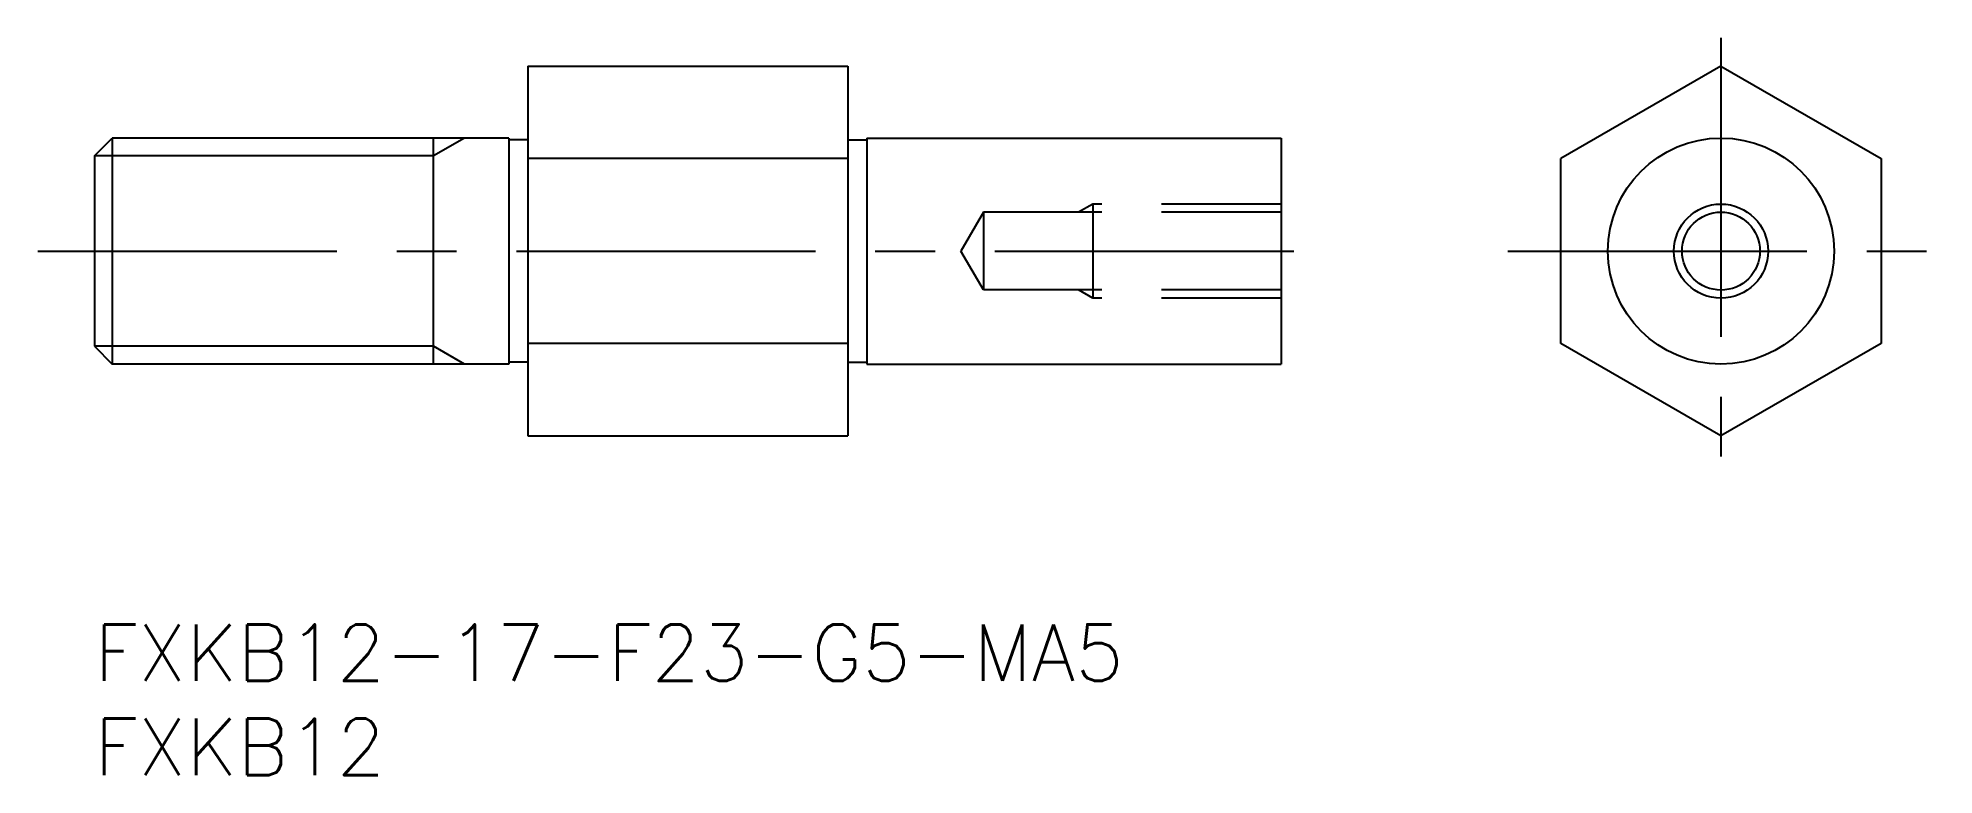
# Model space of a CAD drawing. Extents: x -3 to 98, y -8 to 31.
import ezdxf

# ---------------------------------------------------------------- set-up
doc = ezdxf.new("R2010")
doc.units = 0
doc.header["$LTSCALE"] = 0.5
doc.linetypes.add('CENTER', pattern=[50.8, 31.75, -6.35, 6.35, -6.35])
doc.linetypes.add('DASHED', pattern=[19.05, 12.7, -6.35])
for name, color, linetype in [('MSM_CENTER', 1, 'CENTER'), ('MSM_CONTINUOUS', 7, 'CONTINUOUS'), ('MSM_DASHED', 4, 'DASHED'), ('MSM_NARROW', 5, 'CONTINUOUS'), ('MSM_PART_NUMBER', 7, 'CONTINUOUS')]:
    doc.layers.add(name, color=color, linetype=linetype)
doc.styles.get("Standard").update_dxf_attribs({"font": 'txt.shx', "height": 3, "bigfont": 'bigfont.shx'})

# ---------------------------------------------------------------- blocks, each defined once
blk = doc.blocks.new('*U13')
at = {"layer": 'MSM_PART_NUMBER'}
blk.add_text('FXKB12-17-F23-G5-MA5', height=3, dxfattribs=at).set_placement((0, -3))
blk = doc.blocks.new('*U14')
at = {"layer": 'MSM_PART_NUMBER'}
blk.add_text('FXKB12', height=3, dxfattribs=at).set_placement((0, -8))

msp = doc.modelspace()

# ---------------------------------------------------------------- linework, layer by layer
at = {"layer": 'MSM_CENTER'}
for p, q in [((86.35, 31.13), (86.35, 8.5)), ((-3, 19.81), (64.77, 19.81)), ((75.04, 19.81), (97.66, 19.81))]:
    msp.add_line(p, q, dxfattribs=at)
at = {"layer": 'MSM_CONTINUOUS'}
for p, q in [((23, 29.63), (23, 10)), ((23, 29.63), (40, 29.63)), ((40, 29.63), (40, 10)), ((86.35, 29.63), (77.85, 24.72)), ((86.35, 29.63), (94.85, 24.72)), ((0, 24.87), (0.95, 25.81)), ((0.95, 25.81), (0.95, 13.81)), ((22, 25.81), (0.95, 25.81)), ((18, 13.81), (18, 25.81)), ((22, 25.81), (22, 13.81)), ((23, 25.71), (22, 25.71)), ((40, 25.71), (41, 25.71)), ((41, 25.81), (63, 25.81)), ((41, 25.81), (41, 13.81)), ((63, 25.81), (63, 13.81)), ((0, 24.87), (0, 14.76)), ((40, 24.72), (23, 24.72)), ((77.85, 14.91), (77.85, 24.72)), ((94.85, 24.72), (94.85, 14.91)), ((0, 14.76), (0.95, 13.81)), ((40, 14.91), (23, 14.91)), ((86.35, 10), (77.85, 14.91)), ((94.85, 14.91), (86.35, 10)), ((22, 13.81), (0.95, 13.81)), ((23, 13.91), (22, 13.91)), ((40, 13.91), (41, 13.91)), ((41, 13.81), (63, 13.81)), ((23, 10), (40, 10))]:
    msp.add_line(p, q, dxfattribs=at)
for radius in [6, 2.07]:
    msp.add_circle((86.35, 19.81), radius, dxfattribs=at)
at = {"layer": 'MSM_DASHED'}
for p, q in [((53, 22.31), (52.25, 21.88)), ((63, 22.31), (53, 22.31)), ((53, 22.31), (53, 17.31)), ((47.19, 21.88), (46, 19.81)), ((63, 21.88), (47.19, 21.88)), ((47.19, 21.88), (47.19, 17.75)), ((47.19, 17.75), (46, 19.81)), ((63, 17.75), (47.19, 17.75)), ((53, 17.31), (52.25, 17.75)), ((63, 17.31), (53, 17.31))]:
    msp.add_line(p, q, dxfattribs=at)
at = {"layer": 'MSM_NARROW'}
for p, q in [((19.64, 25.81), (18, 24.87)), ((18, 24.87), (0, 24.87)), ((18, 14.76), (0, 14.76)), ((19.64, 13.81), (18, 14.76))]:
    msp.add_line(p, q, dxfattribs=at)
msp.add_circle((86.35, 19.81), 2.5, dxfattribs=at)

# ---------------------------------------------------------------- block references
at = {"layer": 'MSM_CONTINUOUS'}
for name in ['*U13', '*U14']:
    msp.add_blockref(name, (0, 0), dxfattribs=at)

doc.saveas('drawing.dxf')
